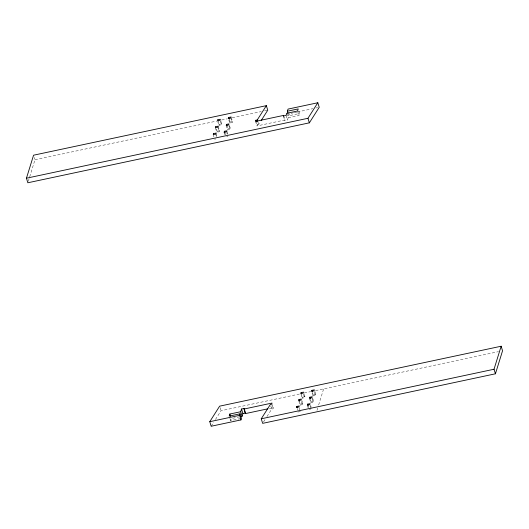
<?xml version="1.0" encoding="UTF-8"?>
<svg xmlns="http://www.w3.org/2000/svg" width="529" height="529" viewBox="0 0 529 529"><rect width="100%" height="100%" fill="white"/><g stroke="black" fill="none" stroke-linecap="round" stroke-linejoin="round"><path stroke-width="0.4" stroke-dasharray="2.65 1.98" d="M28.328 181.235L34.974 159.758L34.273 157.477M218.146 126.173L219.548 130.729L219.224 131.761L216.791 132.283L217.108 131.245L216.407 128.97M217.842 119.785L219.244 124.341L218.927 125.38L221.36 124.857L221.684 123.826L220.282 119.27M229.441 125.386L230.373 128.421L230.055 129.46L227.615 129.975L227.939 128.944L227.001 125.902M229.143 118.999L230.075 122.04L229.751 123.072L228.356 118.516M230.366 122.946L232.191 122.556L232.509 121.518L231.345 117.722M283.557 115.415L284.959 119.971L256.968 125.935L257.319 124.784L256.386 121.743M286.744 113.285L288.146 117.841L287.485 119.971L284.781 120.546L284.959 119.971M298.918 111.189L299.619 113.471L288.788 115.772L289.449 113.642M288.146 117.841L298.978 115.54L299.619 113.471M240.662 418.525L230.604 420.661L231.246 418.591L238.982 416.945M266.973 416.548L271.727 409.062L273.083 408.772L273.433 407.621L272.501 404.586M304.221 394.396L304.922 396.677L304.598 397.709L302.165 398.231L302.482 397.193L301.781 394.918M300.029 405.135L302.462 404.612L302.786 403.581L301.847 400.539M312.679 398.238L313.611 401.273L313.294 402.311L310.854 402.827L311.178 401.789L310.477 399.514M314.815 391.334L315.747 394.369L315.429 395.408L312.996 395.923L313.313 394.885L312.613 392.611M316.99 410.352L317.704 408.051M318.65 404.983L323.642 388.875M257.319 124.784L258.674 124.494L260.407 121.769M211.177 426.248L213.749 422.202M215.462 419.497L221.043 410.716L299.401 394.032M263.515 421.99L265.241 419.272M34.974 159.758L216.83 121.042M221.684 120.01L227.338 118.807M232.191 117.775L261.286 111.579M264.52 110.892L267.753 110.204M219.244 124.341L221.684 123.826M230.075 122.04L232.509 121.518M291.056 113.299L293.469 112.789M294.276 112.617L296.69 112.102M297.496 111.93L312.791 108.676M316.005 107.989L317.618 107.645M217.108 131.245L219.548 130.729M227.939 128.944L230.373 128.421M214.648 139.187L215.872 138.929M226.696 136.621L227.92 136.363M304.248 393.001L310.715 391.625M315.562 390.594L498.523 351.646M302.482 397.193L304.922 396.677M313.313 394.885L315.747 394.369M269.44 408.474L273.433 407.621M302.786 403.581L300.346 404.096L299.414 401.061M311.178 401.789L313.611 401.273M297.887 412.038L300.327 411.516M309.326 409.605L310.549 409.34M297.807 111.745L298.978 115.54M288.318 114.257L288.788 115.772M286.09 115.415L287.485 119.971M283.379 115.99L284.781 120.546M257.742 121.458L258.674 124.494M255.567 121.379L256.968 125.935M230.789 118L232.191 122.556M314.497 392.366L315.429 395.408M312.057 392.888L312.996 395.923M228.885 125.664L230.055 129.46M312.123 398.509L313.294 402.311M226.214 125.419L227.615 129.975M309.69 399.031L310.854 402.827M227.067 131.529L228.006 134.564M226.749 132.567L227.219 134.082M310.543 405.141L311.244 407.416M310.219 406.173L311.158 409.215M224.865 132.805L225.566 135.087M224.078 132.323L224.779 134.604M308.103 405.657L308.572 407.178M219.958 120.301L221.36 124.857M307.554 405.935L308.255 408.209M303.434 393.913L304.598 397.709M217.756 121.584L218.689 124.619M300.994 394.436L302.165 398.231M217.822 127.211L219.224 131.761M301.53 401.577L302.462 404.612M215.389 127.727L216.791 132.283M298.859 401.339L299.791 404.374M216.004 133.077L216.943 136.112M215.687 134.115L216.619 137.15M299.156 407.72L300.095 410.755M213.253 134.63L213.947 136.905M297.51 408.725L297.979 410.239M271.913 404.976L273.083 408.772M270.795 406.027L271.727 409.062M229.903 418.386L230.604 420.661M220.104 407.68L221.043 410.716"/><path stroke-width="0.79" d="M288.087 113.497L287.386 111.216L288.047 109.086L317.823 102.752L319.225 107.308L309.359 122.84L27.852 182.769L26.45 178.213L33.572 155.202L266.351 105.648L267.753 110.204L261.266 120.414M224.402 131.291L224.078 132.323L226.518 131.807L226.835 130.769L224.402 131.291L224.865 132.805M226.538 124.388L226.214 125.419L228.654 124.904L228.971 123.865L226.538 124.388L227.001 125.902M228.673 117.484L228.356 118.516L230.789 118L231.113 116.962L228.673 117.484L229.143 118.999M266.351 105.648L257.273 119.938L255.917 120.228L255.567 121.379L283.557 115.415L283.379 115.99L286.09 115.415L286.744 113.285L297.576 110.984L298.217 108.914L287.386 111.216M245.443 413.585L244.219 408.454L241.515 409.029L240.675 411.734L229.844 414.035L229.202 416.105L240.034 413.804L241.436 418.36L240.953 419.914L211.177 426.248L209.775 421.692L219.641 406.16L501.148 346.231L502.55 350.787L495.428 373.798L262.649 423.352L261.247 418.796L270.326 404.506L271.681 404.216L272.032 403.065L244.041 409.029L245.443 413.585L267.839 408.818M240.953 419.914L239.551 415.358L240.034 413.804M244.041 409.029L244.219 408.454M240.53 416.614L242.077 416.29L242.91 413.585L241.515 409.029M296.809 406.444L296.491 407.482L298.925 406.96L299.249 405.928L296.809 406.444L297.278 407.965M298.945 399.54L298.627 400.579L301.061 400.056L301.385 399.025L298.945 399.54L299.414 401.061M301.08 392.637L300.763 393.675L303.196 393.153L303.52 392.121L301.08 392.637L301.55 394.158M307.64 404.143L307.316 405.174L309.756 404.659L310.073 403.62L307.64 404.143L308.103 405.657M309.776 397.239L309.452 398.271L311.892 397.755L312.209 396.717L309.776 397.239L310.245 398.754M311.912 390.329L311.594 391.367L314.028 390.852L314.352 389.813L311.912 390.329L312.381 391.85M495.428 373.798L494.026 369.242L501.148 346.231M26.45 178.213L307.957 118.284L317.823 102.752M242.91 413.585L245.621 413.01M209.775 421.692L239.551 415.358M261.247 418.796L494.026 369.242M307.957 118.284L309.359 122.84M257.273 119.938L257.742 121.458M255.917 120.228L256.386 121.743M240.675 411.734L242.077 416.29M229.844 414.035L230.545 416.316M213.571 133.592L213.253 134.63L215.687 134.115L216.004 133.077L213.571 133.592M215.706 126.689L215.389 127.727L217.822 127.211L218.146 126.173L215.706 126.689M217.842 119.785L217.525 120.824L219.958 120.301L220.282 119.27L217.842 119.785"/></g></svg>
